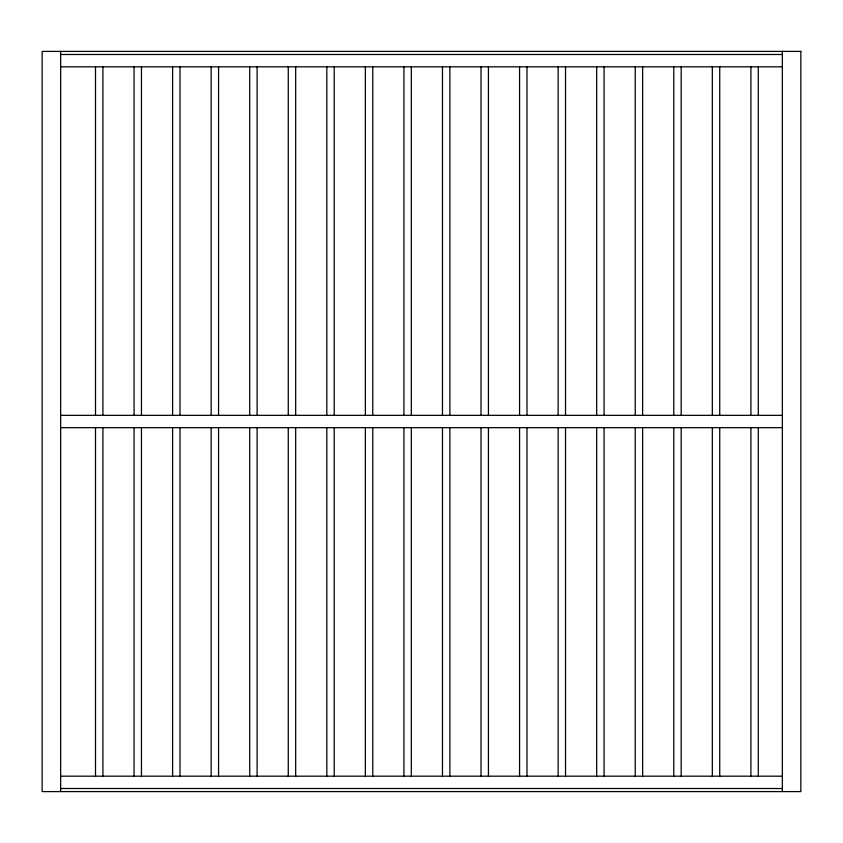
<?xml version="1.0" encoding="UTF-8"?>
<svg xmlns="http://www.w3.org/2000/svg" width="843" height="843" viewBox="0 0 843 843"><rect width="100%" height="100%" fill="white"/><g stroke="black" fill="none" stroke-linecap="round" stroke-linejoin="round"><path stroke-width="1.26" d="M60.654 54.489L782.346 54.489M60.654 66.818L782.346 66.818M60.654 415.336L782.346 415.336M60.654 427.664L782.346 427.664M60.654 776.182L782.346 776.182M60.654 788.511L782.346 788.511M782.346 51.402L782.346 791.598M758.289 66.818L758.289 415.336M758.289 427.664L758.289 776.182M750.892 66.818L750.892 415.336M750.892 427.664L750.892 776.182M719.732 66.818L719.732 415.336M719.732 427.664L719.732 776.182M712.335 66.818L712.335 415.336M712.335 427.664L712.335 776.182M681.186 66.818L681.186 415.336M681.186 427.664L681.186 776.182M673.778 66.818L673.778 415.336M673.778 427.664L673.778 776.182M642.629 66.818L642.629 415.336M642.629 427.664L642.629 776.182M635.232 66.818L635.232 415.336M635.232 427.664L635.232 776.182M604.083 66.818L604.083 415.336M604.083 427.664L604.083 776.182M596.675 66.818L596.675 415.336M596.675 427.664L596.675 776.182M565.527 66.818L565.527 415.336M565.527 427.664L565.527 776.182M558.129 66.818L558.129 415.336M558.129 427.664L558.129 776.182M526.98 66.818L526.98 415.336M526.98 427.664L526.98 776.182M519.573 66.818L519.573 415.336M519.573 427.664L519.573 776.182M488.424 66.818L488.424 415.336M488.424 427.664L488.424 776.182M481.026 66.818L481.026 415.336M481.026 427.664L481.026 776.182M449.877 66.818L449.877 415.336M449.877 427.664L449.877 776.182M442.47 66.818L442.47 415.336M442.47 427.664L442.47 776.182M411.321 66.818L411.321 415.336M411.321 427.664L411.321 776.182M403.923 66.818L403.923 415.336M403.923 427.664L403.923 776.182M372.775 66.818L372.775 415.336M372.775 427.664L372.775 776.182M365.367 66.818L365.367 415.336M365.367 427.664L365.367 776.182M334.218 66.818L334.218 415.336M334.218 427.664L334.218 776.182M326.821 66.818L326.821 415.336M326.821 427.664L326.821 776.182M295.672 66.818L295.672 415.336M295.672 427.664L295.672 776.182M288.264 66.818L288.264 415.336M288.264 427.664L288.264 776.182M257.115 66.818L257.115 415.336M257.115 427.664L257.115 776.182M249.718 66.818L249.718 415.336M249.718 427.664L249.718 776.182M218.558 66.818L218.558 415.336M218.558 427.664L218.558 776.182M211.161 66.818L211.161 415.336M211.161 427.664L211.161 776.182M180.012 66.818L180.012 415.336M180.012 427.664L180.012 776.182M172.604 66.818L172.604 415.336M172.604 427.664L172.604 776.182M141.455 66.818L141.455 415.336M141.455 427.664L141.455 776.182M134.058 66.818L134.058 415.336M134.058 427.664L134.058 776.182M102.909 66.818L102.909 415.336M102.909 427.664L102.909 776.182M95.501 66.818L95.501 415.336M95.501 427.664L95.501 776.182M60.654 51.402L60.654 791.598M800.85 51.402L42.15 51.402L42.15 791.598L800.85 791.598L800.85 51.402"/></g></svg>
